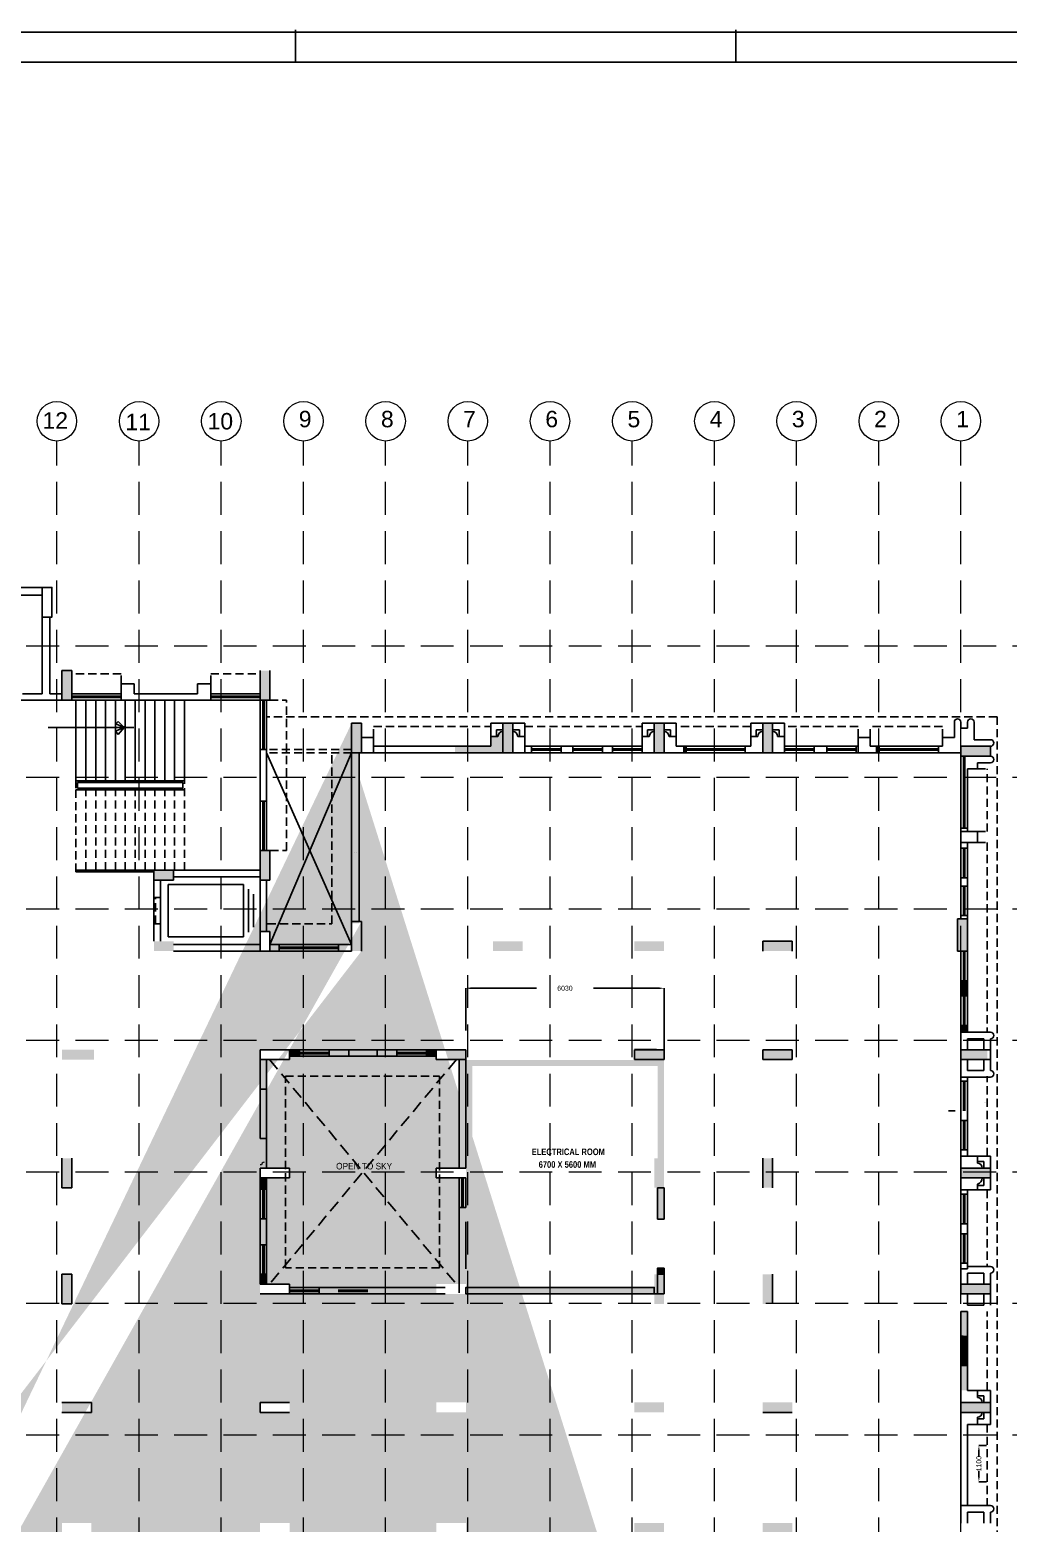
# Model space of a CAD drawing. Extents: x 11598203 to 12344885, y -3849975 to -3741011.
# Drawn here: x 12298156 to 12327915, y -3786433 to -3741011 of the extents above; entities that cross this region are included whole.
import ezdxf

# ---------------------------------------------------------------- set-up
doc = ezdxf.new("R2010")
doc.units = 0
doc.header["$MEASUREMENT"] = 0
doc.header["$PDMODE"] = 35
for name, pattern in [('Center', [8, 4, -2, 0, -2]), ('DASHED', [0.75, 0.5, -0.25]), ('DASHED2', [0.375, 0.25, -0.125])]:
    doc.linetypes.add(name, pattern=pattern)
doc.layers.get('0').update_dxf_attribs({"linetype": 'CONTINUOUS'})
doc.layers.get('Defpoints').update_dxf_attribs({"linetype": 'CONTINUOUS'})
for name, color, linetype, lineweight in [('Duct Insulations', 7, 'CONTINUOUS', 5), ('HVAC_ODU', 232, 'CONTINUOUS', 0), ('ibs-HVAC', 4, 'CONTINUOUS', 0)]:
    doc.layers.add(name, color=color, linetype=linetype, lineweight=lineweight)
for name, color, linetype in [('HATCH', 7, 'CONTINUOUS'), ('HS', 7, 'CONTINUOUS'), ('ID-PL-WALL-HATCH', 251, 'CONTINUOUS')]:
    doc.layers.add(name, color=color, linetype=linetype)
doc.styles.add('0_RM-NM', font='arial.ttf')
doc.styles.get("Standard").update_dxf_attribs({"font": 'arial.ttf'})
doc.styles.add('Text-BB', font='ARIALN.TTF')
doc.dimstyles.new('Scale 50', dxfattribs={"dimscale": 0, "dimtxt": 150, "dimasz": 150, "dimexe": 0, "dimexo": 50, "dimgap": 0, "dimtad": 0, "dimtoh": 1, "dimdec": 0, "dimzin": 0, "dimdsep": 46, "dimtxsty": '0_RM-NM', "dimcen": 0, "dimdle": 100, "dimclrd": 204, "dimclre": 212, "dimclrt": 224, "dimadec": 0, "dimazin": 0, "dimtfac": 1, "dimtdec": 0, "dimtofl": 0, "dimtmove": 1, "dimatfit": 3, "dimfxl": 1, "dimtolj": 1, "dimtzin": 0, "dimlwe": -1, "dimarcsym": 0})
pattern_1 = [(45, (-10893295.24791, 3610872.9636), (-0.0883883476483, 0.0883883476483), [])]
pattern_2 = [(45, (-11635483.24791, 3804328.85889), (-0.0883883476483, 0.0883883476483), [])]
pattern_3 = [(45, (-11488761.7707, 4394333.79393), (-0.265165042945, 0.265165042945), []), (45, (-11488761.59393, 4394333.79393), (-0.265165042945, 0.265165042945), [])]

# ---------------------------------------------------------------- blocks, each defined once
blk = doc.blocks.new('*D49')
at = {"color": 212, "ltscale": 500, "transparency": 16777216}
for p, q in [((11250030, -4347090), (11249803, -4347090)), ((11250030, -4348190), (11249803, -4348190))]:
    blk.add_line(p, q, dxfattribs=at)
at = {"color": 204, "linetype": 'Center', "lineweight": -2, "ltscale": 500, "transparency": 16777216}
for p, q in [((11249803, -4347240), (11249803, -4347424)), ((11249803, -4348040), (11249803, -4347857))]:
    blk.add_line(p, q, dxfattribs=at)
at = {"color": 204, "linetype": 'Center', "ltscale": 500, "transparency": 16777216}
for points in [[(11249778, -4347240), (11249828, -4347240), (11249803, -4347090)], [(11249778, -4348040), (11249828, -4348040), (11249803, -4348190)]]:
    blk.add_solid(points, dxfattribs=at)
at = {"layer": 'Defpoints', "color": 0, "linetype": 'Center', "ltscale": 500, "transparency": 16777216}
for p in [(11249803, -4347090), (11250080, -4347090, -1980), (11250080, -4348190, -1980)]:
    blk.add_point(p, dxfattribs=at)
at = {"color": 224, "linetype": 'Center', "ltscale": 500, "transparency": 16777216, "insert": (11249803, -4347640), "char_height": 150, "attachment_point": 5, "rotation": 90, "style": '0_RM-NM'}
blk.add_mtext('\\A1;1100', dxfattribs=at)
blk = doc.blocks.new('*D50')
at = {"color": 212, "ltscale": 500, "transparency": 16777216}
for p, q in [((11234196, -4334465), (11234196, -4333179)), ((11240226, -4335299), (11240226, -4333179))]:
    blk.add_line(p, q, dxfattribs=at)
at = {"color": 204, "linetype": 'Center', "lineweight": -2, "ltscale": 500, "transparency": 16777216}
for p, q in [((11234346, -4333179), (11236987, -4333179)), ((11240076, -4333179), (11237435, -4333179))]:
    blk.add_line(p, q, dxfattribs=at)
at = {"color": 204, "linetype": 'Center', "ltscale": 500, "transparency": 16777216}
for points in [[(11234346, -4333154), (11234346, -4333204), (11234196, -4333179)], [(11240076, -4333154), (11240076, -4333204), (11240226, -4333179)]]:
    blk.add_solid(points, dxfattribs=at)
at = {"layer": 'Defpoints', "color": 0, "linetype": 'Center', "ltscale": 500, "transparency": 16777216}
for p in [(11240226, -4333179), (11234196, -4334515), (11240226, -4335349)]:
    blk.add_point(p, dxfattribs=at)
at = {"color": 224, "linetype": 'Center', "ltscale": 500, "transparency": 16777216, "insert": (11237211, -4333179), "char_height": 150, "attachment_point": 5, "style": '0_RM-NM'}
blk.add_mtext('\\A1;6030', dxfattribs=at)
blk = doc.blocks.new('TERRACE1')
at = {"layer": 'HATCH', "ltscale": 500}
h = blk.add_hatch(color=32, dxfattribs=at)
h.dxf.hatch_style = 1
h.paths.add_polyline_path([(-28250, 51150), (-27950, 51150), (-27950, 50250), (-28250, 50250)])
h = blk.add_hatch(color=32, dxfattribs=at)
h.dxf.hatch_style = 1
h.paths.add_polyline_path([(-22220, 51150), (-21920, 51150), (-21920, 50250), (-22220, 50250)])
h = blk.add_hatch(color=32, dxfattribs=at)
h.dxf.hatch_style = 1
edge = h.paths.add_edge_path()
edge.add_line((-19435, 49550), (-19435, 48650))
edge.add_line((-6930, 8930), (-5951.7, 8930))
edge.add_line((-41010, 14940), (-41010, 14190))
edge.add_line((-19135, 42620), (-19135, 43520))
edge.add_line((-40710, 5180), (-40710, 5930))
edge.add_line((-40685, 5930), (-40685, 5180))
h.paths.add_polyline_path([(-16860, 36020), (-15960, 36020), (-15960, 35720), (-16860, 35720)], flags=16)
h.paths.add_polyline_path([(-22220, 43220), (-21920, 43220), (-21920, 42620), (-22220, 42620)], flags=16)
h.paths.add_polyline_path([(-22220, 28890), (-21320, 28890), (-21320, 28590), (-22220, 28590)], flags=16)
h.paths.add_polyline_path([(-25450, 45080), (-24850, 45080), (-24850, 44780), (-25450, 44780)], flags=16)
h.paths.add_polyline_path([(-25450, 42920), (-24850, 42920), (-24850, 42620), (-25450, 42620)], flags=16)
h.paths.add_polyline_path([(-16860, 14490), (-15960, 14490), (-15960, 14190), (-16860, 14190)], flags=16)
h.paths.add_polyline_path([(-41010, 14940), (-40710, 14940), (-40710, 14190), (-41010, 14190)], flags=16)
h.paths.add_polyline_path([(-31250, 24920), (-32150, 24920), (-32150, 25220), (-31250, 25220)], flags=16)
h.paths.add_polyline_path([(-38180, 18020), (-37280, 18020), (-37280, 17720), (-38180, 17720)], flags=16)
h.paths.add_polyline_path([(-31550, 14790), (-31250, 14790), (-31250, 13890), (-31550, 13890)], flags=16)
h.paths.add_polyline_path([(-38180, 14490), (-37280, 14490), (-37280, 14190), (-38180, 14190)], flags=16)
h.paths.add_polyline_path([(-22220, 18020), (-21320, 18020), (-21320, 17720), (-22220, 17720)], flags=16)
h.paths.add_polyline_path([(-40685, 14940), (-40385, 14940), (-40385, 14190), (-40685, 14190)], flags=16)
h.paths.add_polyline_path([(-38180, 21620), (-37280, 21620), (-37280, 21320), (-38180, 21320)], flags=16)
h.paths.add_polyline_path([(-16860, 32490), (-15960, 32490), (-15960, 32190), (-16860, 32190)], flags=16)
h.paths.add_polyline_path([(-16860, 21620), (-15960, 21620), (-15960, 21320), (-16860, 21320)], flags=16)
h.paths.add_polyline_path([(-16860, 25220), (-15960, 25220), (-15960, 24920), (-16860, 24920)], flags=16)
h.paths.add_polyline_path([(-13360, 10890), (-12760, 10890), (-12760, 10590), (-13360, 10590)], flags=16)
h.paths.add_polyline_path([(-6930, 28890), (-6030, 28890), (-6030, 28590), (-6930, 28590)], flags=16)
h.paths.add_polyline_path([(-10830, 28890), (-9930, 28890), (-9930, 28590), (-10830, 28590)], flags=16)
h.paths.add_polyline_path([(-28250, 21920), (-27950, 21920), (-27950, 21020), (-28250, 21020)], flags=16)
h.paths.add_polyline_path([(-22220, 21620), (-21320, 21620), (-21320, 21320), (-22220, 21320)], flags=16)
h.paths.add_polyline_path([(-6930, 9230), (-5951.7, 9230), (-5951.7, 8930), (-6930, 8930)], flags=16)
h.paths.add_polyline_path([(-31550, 21920), (-31250, 21920), (-31250, 21020), (-31550, 21020)], flags=16)
h.paths.add_polyline_path([(-10230, 21920), (-9930, 21920), (-9930, 21020), (-10230, 21020)], flags=16)
h.paths.add_polyline_path([(-28250, 28890), (-27350, 28890), (-27350, 28590), (-28250, 28590)], flags=16)
h.paths.add_polyline_path([(-15132.5, 42920), (-14232.5, 42920), (-14232.5, 42620), (-15132.5, 42620)], flags=16)
h.paths.add_polyline_path([(-10830, 42920), (-9930, 42920), (-9930, 42620), (-10830, 42620)], flags=16)
h.paths.add_polyline_path([(-6930, 42920), (-6030, 42920), (-6030, 42620), (-6930, 42620)], flags=16)
h.paths.add_polyline_path([(-22220, 25220), (-21320, 25220), (-21320, 24920), (-22220, 24920)], flags=16)
h.paths.add_polyline_path([(-28250, 25220), (-27350, 25220), (-27350, 24920), (-28250, 24920)], flags=16)
h.paths.add_polyline_path([(-34680, 10890), (-34080, 10890), (-34080, 10590), (-34680, 10590)], flags=16)
h.paths.add_polyline_path([(-22220, 36020), (-21320, 36020), (-21320, 35720), (-22220, 35720)], flags=16)
h.paths.add_polyline_path([(-38180, 25220), (-37280, 25220), (-37280, 24920), (-38180, 24920)], flags=16)
h.paths.add_polyline_path([(-6930, 25220), (-6030, 25220), (-6030, 24920), (-6930, 24920)], flags=16)
h.paths.add_polyline_path([(-10830, 25220), (-9930, 25220), (-9930, 24920), (-10830, 24920)], flags=16)
h.paths.add_polyline_path([(-6930, 21920), (-6630, 21920), (-6630, 21020), (-6930, 21020)], flags=16)
h.paths.add_polyline_path([(-28250, 18320), (-27950, 18320), (-27950, 17420), (-28250, 17420)], flags=16)
h.paths.add_polyline_path([(-6930, 14790), (-6630, 14790), (-6630, 13890), (-6930, 13890)], flags=16)
h.paths.add_polyline_path([(-22220, 32490), (-21320, 32490), (-21320, 32190), (-22220, 32190)], flags=16)
h.paths.add_polyline_path([(-10230, 32790), (-9930, 32790), (-9930, 31890), (-10230, 31890)], flags=16)
h.paths.add_polyline_path([(-6930, 32790), (-6630, 32790), (-6630, 31890), (-6930, 31890)], flags=16)
h.paths.add_polyline_path([(-32150, 28890), (-31250, 28890), (-31250, 28590), (-32150, 28590)], flags=16)
h.paths.add_polyline_path([(-16860, 28890), (-15960, 28890), (-15960, 28588.5), (-16860, 28588.5)], flags=16)
h.paths.add_polyline_path([(-38180, 28890), (-37280, 28890), (-37280, 28590), (-38180, 28590)], flags=16)
h.paths.add_polyline_path([(-23224.1, 5930), (-22245.9, 5930), (-22245.9, 5630), (-23224.1, 5630)], flags=16)
h.paths.add_polyline_path([(-31550, 18320), (-31250, 18320), (-31250, 17420), (-31550, 17420)], flags=16)
h.paths.add_polyline_path([(-35695, 48650), (-35395, 48650), (-35395, 49450), (-35695, 49450)], flags=16)
h.paths.add_polyline_path([(-6930, 36320), (-6630, 36320), (-6630, 35420), (-6930, 35420)], flags=16)
h.paths.add_polyline_path([(-31550, 45680), (-31250, 45680), (-31250, 44780), (-31550, 44780)], flags=16)
h.paths.add_polyline_path([(-16860, 39620), (-15960, 39620), (-15960, 39320), (-16860, 39320)], flags=16)
h.paths.add_polyline_path([(-22220, 45680), (-21920, 45680), (-21920, 44780), (-22220, 44780)], flags=16)
h.paths.add_polyline_path([(-35695, 43520), (-35395, 43520), (-35395, 42620), (-35695, 42620)], flags=16)
h.paths.add_polyline_path([(-19435, 43520), (-19135, 43520), (-19135, 42620), (-19435, 42620)], flags=16)
h.paths.add_polyline_path([(-38180, 39620), (-37280, 39620), (-37280, 39320), (-38180, 39320)], flags=16)
h.paths.add_polyline_path([(-28250, 39620), (-27271.7, 39620), (-27271.7, 39320), (-28250, 39320)], flags=16)
h.paths.add_polyline_path([(-39940, 43520), (-39640, 43520), (-39640, 42620), (-39940, 42620)], flags=16)
h.paths.add_polyline_path([(-10230, 49550), (-9930, 49550), (-9930, 48650), (-10230, 48650)], flags=16)
h.paths.add_polyline_path([(-31550, 43520), (-31250, 43520), (-31250, 42620), (-31550, 42620)], flags=16)
h.paths.add_polyline_path([(-14832.5, 49550), (-14532.5, 49550), (-14532.5, 48650), (-14832.5, 48650)], flags=16)
h.paths.add_polyline_path([(-6930, 39620), (-6030, 39620), (-6030, 39320), (-6930, 39320)], flags=16)
h.paths.add_polyline_path([(-31550, 32790), (-31250, 32790), (-31250, 31890), (-31550, 31890)], flags=16)
h.paths.add_polyline_path([(-38180, 36020), (-37280, 36020), (-37280, 35720), (-38180, 35720)], flags=16)
h.paths.add_polyline_path([(-19435, 49550), (-19135, 49550), (-19135, 48650), (-19435, 48650)], flags=16)
h.paths.add_polyline_path([(-10830, 39620), (-9930, 39620), (-9930, 39320), (-10830, 39320)], flags=16)
h.paths.add_polyline_path([(-6930, 49550), (-6630, 49550), (-6630, 48650), (-6930, 48650)], flags=16)
h.paths.add_polyline_path([(-19624.1, 5930), (-18645.9, 5930), (-18645.9, 5630), (-19624.1, 5630)], flags=16)
h.paths.add_polyline_path([(-22220, 39620), (-21320, 39620), (-21320, 39320), (-22220, 39320)], flags=16)
h.paths.add_polyline_path([(-22220, 14490), (-21320, 14490), (-21320, 14190), (-22220, 14190)], flags=16)
h.paths.add_polyline_path([(-28250, 36320), (-27950, 36320), (-27950, 35420), (-28250, 35420)], flags=16)
h.paths.add_polyline_path([(-16860, 18020), (-15960, 18020), (-15960, 17720), (-16860, 17720)], flags=16)
h.paths.add_polyline_path([(-31550, 35420), (-31250, 35420), (-31250, 36317.6), (-31550, 36317.6)], flags=16)
h.paths.add_polyline_path([(-10230, 18320), (-9930, 18320), (-9930, 17420), (-10230, 17420)], flags=16)
h.paths.add_polyline_path([(-28250, 14790), (-27950, 14790), (-27950, 13890), (-28250, 13890)], flags=16)
h.paths.add_polyline_path([(-6930, 18320), (-6630, 18320), (-6630, 17420), (-6930, 17420)], flags=16)
h.paths.add_polyline_path([(-32228.3, 39620), (-31250, 39620), (-31250, 39320), (-32228.3, 39320)], flags=16)
h.paths.add_polyline_path([(-10230, 14790), (-9930, 14790), (-9930, 13890), (-10230, 13890)], flags=16)
h.paths.add_polyline_path([(-28250, 32790), (-27950, 32790), (-27950, 31890), (-28250, 31890)], flags=16)
h.paths.add_polyline_path([(-38180, 32490), (-37280, 32490), (-37280, 32190), (-38180, 32190)], flags=16)
h.paths.add_polyline_path([(-10230, 36320), (-9930, 36320), (-9930, 35420), (-10230, 35420)], flags=16)
h = blk.add_hatch(color=32, dxfattribs=at)
h.dxf.hatch_style = 1
h.paths.add_polyline_path([(-900, 48850), (0, 48850), (0, 48550), (-900, 48550)])
h = blk.add_hatch(color=32, dxfattribs=at)
h.dxf.hatch_style = 1
h.paths.add_polyline_path([(-1000, 42620), (-700, 42620), (-700, 43598.3), (-1000, 43598.3)])
h = blk.add_hatch(color=32, dxfattribs=at)
h.dxf.hatch_style = 1
h.paths.add_polyline_path([(-900, 39620), (-100, 39620), (-100, 39320), (-900, 39320)])
h = blk.add_hatch(color=32, dxfattribs=at)
h.dxf.hatch_style = 1
h.paths.add_polyline_path([(-900, 36020), (0, 36020), (0, 35720), (-900, 35720)])
h = blk.add_hatch(color=32, dxfattribs=at)
h.dxf.hatch_style = 1
h.paths.add_polyline_path([(-900, 32490), (0, 32490), (0, 32190), (-900, 32190)])
h = blk.add_hatch(color=32, dxfattribs=at)
h.dxf.hatch_style = 1
h.paths.add_polyline_path([(-900, 28890), (0, 28890), (0, 28590), (-900, 28590)])
at = {"layer": 'HS', "lineweight": -3, "ltscale": 500}
h = blk.add_hatch(dxfattribs=at)
h.set_pattern_fill('ANSI31', color=8)
h.set_pattern_definition(pattern_1)
h.paths.add_polyline_path([(-14832.5, 49300, 0.4142136), (-14982.5, 49150), (-15197.5, 49150), (-15197.5, 48850), (-16293.2, 48850), (-16293.2, 48650), (-15197.5, 48650), (-14832.5, 48650)])
h = blk.add_hatch(dxfattribs=at)
h.set_pattern_fill('ANSI31', color=8)
h.set_pattern_definition(pattern_1)
h.paths.add_polyline_path([(-19205, 46380), (-19435, 46380), (-19435, 45610), (-19205, 45610)])
h.paths.add_polyline_path([(-19205, 48650), (-19435, 48650), (-19435, 46684), (-19205, 46684)])
h = blk.add_hatch(dxfattribs=at)
h.set_pattern_fill('ANSI31', color=8)
h.set_pattern_definition(pattern_1)
h.paths.add_polyline_path([(-9330, 48650), (-9262.9, 48650), (-9262.9, 48850), (-9330, 48850)])
h = blk.add_hatch(dxfattribs=at)
h.set_pattern_fill('ANSI31', color=8)
h.set_pattern_definition(pattern_1)
h.paths.add_polyline_path([(-3386, 48650), (-3386, 48850), (-3465, 48850), (-3465, 48650)])
h = blk.add_hatch(dxfattribs=at)
h.set_pattern_fill('ANSI31', color=8)
h.set_pattern_definition(pattern_1)
h.paths.add_polyline_path([(-19435, 43465.9), (-19435, 46684), (-19205, 46684), (-19205, 43465.9)])
h = blk.add_hatch(dxfattribs=at)
h.set_pattern_fill('ANSI31', color=8)
h.set_pattern_definition(pattern_2)
h.paths.add_polyline_path([(-820, 41260.5), (-780, 41260.5), (-700, 41260.5), (-700, 41720.1), (-900, 41720.1), (-900, 41260.5)])
h = blk.add_hatch(dxfattribs=at)
h.set_pattern_fill('ANSI31', color=8)
h.set_pattern_definition([(45, (-10893295.24791, 3610295.9636), (-0.0883883476483, 0.0883883476483), [])])
h.paths.add_polyline_path([(-900, 40155), (-700, 40155), (-700, 40360.5), (-900, 40360.5)])
h = blk.add_hatch(color=8, dxfattribs=at)
h.dxf.hatch_style = 1
h.paths.add_polyline_path([(-21320, 39620), (-21320, 39420), (-21020, 39420), (-21020, 39620)])
h = blk.add_hatch(color=8, dxfattribs=at)
h.dxf.hatch_style = 1
h.paths.add_polyline_path([(-20120, 39620), (-20120, 39420), (-19520, 39420), (-19520, 39620)])
h = blk.add_hatch(color=8, dxfattribs=at)
h.dxf.hatch_style = 1
h.paths.add_polyline_path([(-18060, 39620), (-18660, 39620), (-18660, 39420), (-18060, 39420)])
h = blk.add_hatch(color=8, dxfattribs=at)
h.dxf.hatch_style = 1
h.paths.add_polyline_path([(-17160, 39620), (-16860, 39620), (-16860, 39420), (-17160, 39420)])
h = blk.add_hatch(color=8, dxfattribs=at)
h.dxf.hatch_style = 1
h.paths.add_polyline_path([(-22020, 36920), (-22220, 36920), (-22220, 36020), (-22020, 36020)])
h.paths.add_polyline_path([(-22020, 39320), (-22220, 39320), (-22220, 38420), (-22020, 38420)])
h = blk.add_hatch(color=8, dxfattribs=at)
h.dxf.hatch_style = 1
h.paths.add_polyline_path([(-15960, 39320), (-16160, 39320), (-16160, 38420), (-15960, 38420)])
h.paths.add_polyline_path([(-15960, 36920), (-16160, 36920), (-16160, 36020), (-15960, 36020)])
h = blk.add_hatch(color=8, dxfattribs=at)
h.dxf.hatch_style = 1
h.paths.add_polyline_path([(-22220, 36920), (-22020, 36920), (-22020, 38420), (-22220, 38420)])
h = blk.add_hatch(color=8, dxfattribs=at)
h.dxf.hatch_style = 1
h.paths.add_polyline_path([(-16160, 36920), (-15960, 36920), (-15960, 38420), (-15960, 38420), (-16160, 38420), (-16160, 36920)])
h = blk.add_hatch(color=8, dxfattribs=at)
h.dxf.hatch_style = 1
h.paths.add_polyline_path([(-22220, 35720), (-22220, 35375.3), (-22020, 35375.3), (-22020, 35720)])
h = blk.add_hatch(color=8, dxfattribs=at)
h.dxf.hatch_style = 1
h.paths.add_polyline_path([(-22020, 34475.3), (-22220, 34475.3), (-22220, 33690), (-22020, 33690)])
h = blk.add_hatch(color=8, dxfattribs=at)
h.dxf.hatch_style = 1
h.paths.add_polyline_path([(-22220, 32490), (-22020, 32490), (-22020, 32790), (-22220, 32790)])
h = blk.add_hatch(color=8, dxfattribs=at)
h.dxf.hatch_style = 1
h.paths.add_polyline_path([(-20420, 32190), (-19844.6, 32190), (-19844.6, 32390), (-20420, 32390), (-20420, 32190)])
h.paths.add_polyline_path([(-18944.6, 32190), (-18660, 32190), (-18660, 32390), (-18944.6, 32390), (-18944.6, 32190)])
h = blk.add_hatch(dxfattribs=at)
h.set_pattern_fill('ANSI31', color=8)
h.set_pattern_definition(pattern_1)
h.paths.add_polyline_path([(-900, 29255), (-900, 30005), (-700, 30005), (-700, 29255)])
h.paths.add_polyline_path([(-700, 30905), (-700, 31655), (-900, 31655), (-900, 30905)])
h = blk.add_hatch(dxfattribs=at)
h.set_pattern_fill('ANSI31', color=8)
h.set_pattern_definition(pattern_2)
h.paths.add_polyline_path([(-900, 30005), (-700, 30005), (-700, 30905), (-900, 30905)])
at = {"layer": 'ID-PL-WALL-HATCH', "linetype": 'Center', "ltscale": 500}
h = blk.add_hatch(dxfattribs=at)
h.set_pattern_fill('ANSI32', color=256)
h.set_pattern_definition(pattern_3)
h.paths.add_polyline_path([(-10227.7, 32189.9), (-15960, 32189.9), (-15960, 32389.9), (-10227.7, 32389.9)])
h.paths.add_polyline_path([(-15760, 32389.9), (-15960, 32389.9), (-15960, 39310.7), (-15760, 39310.7)])
h.paths.add_polyline_path([(-15760, 39310.7), (-9930, 39310.7), (-9930, 39119.9), (-15760, 39119.9)])
h.paths.add_polyline_path([(-10125.2, 39119.9), (-9930, 39119.9), (-9930, 36316.7), (-10125.2, 36316.7)])
h.paths.add_polyline_path([(-10125.2, 35417.2), (-9930, 35417.2), (-9930, 34470.9), (-10125.2, 34470.9)])
h = blk.add_hatch(dxfattribs=at)
h.set_pattern_fill('ANSI32', color=256)
h.set_pattern_definition(pattern_3)
h.paths.add_polyline_path([(-10125.2, 32970.9), (-9930, 32970.9), (-9930, 32789.7), (-10125.2, 32789.7)])
edge = h.paths.add_edge_path()
edge.add_line((-10125.2, 32189.9), (-10125.2, 32970.9))
at = {"color": 8, "lineweight": 25}
for p, q in [((-28550, 53680), (-31480, 53680)), ((-28850, 53450), (-31250, 53450)), ((-28850, 50450), (-28850, 53450)), ((-28620, 50450), (-28620, 52780)), ((-28550, 52780), (-28550, 52980)), ((-28850, 50450), (-29450, 50450)), ((-28250, 50450), (-28620, 50450)), ((-27950, 50250), (-27950, 50450)), ((-26450, 50450), (-27950, 50450)), ((-26450, 50750), (-26050, 50750)), ((-26450, 50450), (-26450, 50750)), ((-26450, 50250), (-26450, 50450)), ((-26050, 50450), (-26050, 50750)), ((-24120, 50450), (-26050, 50450)), ((-23720, 50750), (-24120, 50750)), ((-24120, 50450), (-24120, 50750)), ((-23720, 50450), (-23720, 50750)), ((-23720, 50250), (-23720, 50450)), ((-22220, 50450), (-23720, 50450)), ((-22220, 50250), (-22220, 50450)), ((-27820, 50248), (-31250, 50248)), ((-28850, 50250), (-30650, 50250)), ((-28250, 50250), (-28850, 50250)), ((-26450, 50370), (-27950, 50370)), ((-26450, 50330), (-27950, 50330)), ((-26450, 50250), (-27950, 50250)), ((-27820, 50250), (-27820, 47750)), ((-27520, 50250), (-27520, 47800)), ((-27220, 50250), (-27220, 47800)), ((-26920, 50250), (-26920, 47800)), ((-26620, 50250), (-26620, 47800)), ((-26450, 50250), (-23720, 50250)), ((-26320, 50250), (-26320, 47800)), ((-26020, 50250), (-26020, 47800)), ((-25720, 50250), (-25720, 47800)), ((-25420, 50250), (-25420, 47800)), ((-25120, 50250), (-25120, 47800)), ((-24820, 47800), (-24820, 50250)), ((-24520, 47800), (-24520, 50250)), ((-22220, 50370), (-23720, 50370)), ((-22220, 50330), (-23720, 50330)), ((-22220, 50250), (-23720, 50250)), ((-22020, 50250), (-22220, 50250)), ((-22220, 50250), (-22220, 48750)), ((-22140, 50250), (-22140, 48750)), ((-22100, 50250), (-22100, 48750)), ((-22020, 50250), (-22020, 48750)), ((-26606.5, 49532.1), (-26534.9, 49603.7)), ((-26359.2, 49425), (-26606.5, 49532.1)), ((-26534.9, 49603.7), (-26359.2, 49425)), ((-15197.5, 49150), (-15197.5, 49550)), ((-15197.5, 49550), (-14832.5, 49550)), ((-14167.5, 49550), (-14532.5, 49550)), ((-14167.5, 49150), (-14167.5, 49550)), ((-10595, 49150), (-10595, 49550)), ((-10595, 49550), (-10230, 49550)), ((-9565, 49550), (-9930, 49550)), ((-9565, 49150), (-9565, 49550)), ((-7295, 49150), (-7295, 49550)), ((-7295, 49550), (-6930, 49550)), ((-6265, 49550), (-6630, 49550)), ((-6265, 49150), (-6265, 49550)), ((-1100, 49120), (-1100, 49580)), ((-1100, 49120), (-1100, 49580)), ((-900, 49580), (-900, 49400)), ((-900, 49580), (-900, 49400)), ((-700, 49400), (-700, 49580)), ((-700, 49400), (-700, 49580)), ((-500, 49580), (-500, 49050)), ((-500, 49580), (-500, 49050)), ((-26059.2, 49425), (-28667.8, 49425)), ((-26359.2, 49425), (-26615.5, 49308.5)), ((-26615.5, 49308.5), (-26534.9, 49210.1)), ((-26534.9, 49210.1), (-26359.2, 49425)), ((-18770, 49120), (-19135, 49120)), ((-18770, 49120), (-18770, 48850)), ((-15197.5, 49150), (-15197.5, 48850)), ((-15197.5, 49150), (-14982.5, 49150)), ((-15032.5, 49150), (-15032.5, 49350)), ((-15032.5, 49350), (-14832.5, 49350)), ((-14332.5, 49350), (-14532.5, 49350)), ((-14167.5, 49150), (-14382.5, 49150)), ((-14332.5, 49150), (-14332.5, 49350)), ((-14167.5, 49150), (-14167.5, 48850)), ((-10595, 49150), (-10595, 48850)), ((-10595, 49150), (-10380, 49150)), ((-10430, 49150), (-10430, 49350)), ((-10430, 49350), (-10230, 49350)), ((-9730, 49350), (-9930, 49350)), ((-9565, 49150), (-9780, 49150)), ((-9730, 49150), (-9730, 49350)), ((-9565, 49150), (-9565, 48850)), ((-7295, 49150), (-7080, 49150)), ((-7295, 49150), (-7295, 48850)), ((-7130, 49150), (-7130, 49350)), ((-7130, 49350), (-6930, 49350)), ((-6430, 49350), (-6630, 49350)), ((-6265, 49150), (-6480, 49150)), ((-6430, 49150), (-6430, 49350)), ((-6265, 49150), (-6265, 48850)), ((-4030, 49120), (-3665, 49120)), ((-4030, 49120), (-4030, 48850)), ((-3665, 49120), (-3665, 48850)), ((-1465, 48850), (-1465, 49120)), ((-1465, 49120), (-1100, 49120)), ((-900, 49400), (-700, 49400)), ((-900, 49400), (-700, 49400)), ((-22220, 47182.3), (-22220, 48750)), ((-22020, 48750), (-22220, 48750)), ((-22020, 47182.3), (-22020, 48750)), ((-22020, 48650), (-19435, 42820)), ((-19435, 48650), (-21920, 42820)), ((-19435, 48650), (-19205, 48650)), ((-19435, 48650), (-19435, 47650)), ((-19205, 48650), (-19205, 47650)), ((-18770, 48650), (-19135, 48650)), ((-17190, 48850), (-18770, 48850)), ((-18770, 48850), (-18770, 48650)), ((-18770, 48650), (-17190, 48650)), ((-17190, 48850), (-17870, 48850)), ((-17190, 48650), (-17870, 48650)), ((-15197.5, 48850), (-17190, 48850)), ((-15197.5, 48650), (-17190, 48650)), ((-15197.5, 48650), (-14832.5, 48650)), ((-14167.5, 48650), (-14532.5, 48650)), ((-14167.5, 48650), (-14167.5, 48850)), ((-10595, 48850), (-14167.5, 48850)), ((-13267.5, 48650), (-14167.5, 48650)), ((-13064, 48770), (-13964, 48770)), ((-13064, 48730), (-13964, 48730)), ((-13064, 48650), (-13064, 48850)), ((-10595, 48650), (-12831.2, 48650)), ((-11801, 48770), (-12701, 48770)), ((-11801, 48730), (-12701, 48730)), ((-11801, 48650), (-11801, 48850)), ((-10595, 48770), (-11495, 48770)), ((-10595, 48730), (-11495, 48730)), ((-10595, 48650), (-10595, 48850)), ((-10230, 48650), (-10595, 48650)), ((-9930, 48650), (-9330, 48650)), ((-9565, 48850), (-9330, 48850)), ((-9330, 48650), (-9330, 48850)), ((-9330, 48850), (-7462.9, 48850)), ((-9330, 48650), (-7462.9, 48650)), ((-9262.9, 48770), (-7462.9, 48770)), ((-9262.9, 48730), (-7462.9, 48730)), ((-7295, 48850), (-7462.9, 48850)), ((-7462.9, 48650), (-7462.9, 48850)), ((-6930, 48650), (-7462.9, 48650)), ((-6815, 48650), (-6930, 48650)), ((-6630, 48650), (-6265, 48650)), ((-6265, 48850), (-6265, 48650)), ((-6265, 48850), (-4030, 48850)), ((-6265, 48770), (-5365, 48770)), ((-6265, 48730), (-5365, 48730)), ((-6265, 48650), (-4030, 48650)), ((-4981.5, 48770), (-4081.5, 48770)), ((-4981.5, 48730), (-4081.5, 48730)), ((-4030, 48850), (-4030, 48650)), ((-4030, 48650), (-3465, 48650)), ((-3465, 48850), (-3665, 48850)), ((-3465, 48850), (-3465, 48650)), ((-1586, 48850), (-3465, 48850)), ((-1586, 48650), (-3465, 48650)), ((-1586, 48770), (-3386, 48770)), ((-1586, 48730), (-3386, 48730)), ((-1586, 48850), (-1465, 48850)), ((-1586, 48850), (-1586, 48650)), ((-900, 48650), (-1586, 48650)), ((-900, 48220), (-900, 48620)), ((-900, 48620), (-900, 48220)), ((-500, 49050), (0, 49050)), ((-500, 49050), (0, 49050)), ((-900, 48055), (-900, 48550)), ((-820, 46360), (-820, 48550)), ((-780, 46360), (-780, 48550)), ((-700, 48162.9), (-400, 48162.9)), ((-700, 46255), (-700, 48162.9)), ((-400, 48160), (-400, 48350)), ((-400, 48350), (-400, 48220)), ((-400, 48350), (0, 48350)), ((-400, 48350), (0, 48350)), ((-27820, 47800), (-24520, 47800)), ((-27820, 47580), (-27820, 47750)), ((-27770, 47580), (-27770, 47750)), ((-27770, 47750), (-24570, 47750)), ((-24570, 47750), (-24570, 47580)), ((-900, 46255), (-900, 48055)), ((-27820, 47530), (-24520, 47530)), ((-27770, 47580), (-24570, 47580)), ((-19435, 43520), (-19435, 47650)), ((-19205, 43520), (-19205, 47650)), ((-22020, 47182.3), (-22220, 47182.3)), ((-22220, 47182.3), (-22220, 45682.3)), ((-22140, 47182.3), (-22140, 45682.3)), ((-22100, 47182.3), (-22100, 45682.3)), ((-22020, 47182.3), (-22020, 45682.3)), ((-900, 45920), (-900, 46255)), ((-700, 46255), (-900, 46255)), ((-700, 45920), (-900, 45920)), ((-900, 43598.3), (-900, 45920)), ((-700, 46255), (-400, 46255)), ((-700, 45920), (-400, 45920)), ((-700, 43598.3), (-700, 45920)), ((-400, 45920), (-400, 46255)), ((-22020, 45682.3), (-22220, 45682.3)), ((-19343, 45610), (-19343, 45610)), ((-19297, 45610), (-19297, 45610)), ((-820, 44849.7), (-820, 45749.7)), ((-780, 44849.7), (-780, 45749.7)), ((-25450, 45080), (-27820, 45080)), ((-25450, 45030), (-27820, 45030)), ((-24850, 45080), (-22220, 45080)), ((-24850, 45080), (-22220, 45080)), ((-25450, 44250), (-25450, 44780)), ((-25250, 44250), (-25250, 44780)), ((-25020, 43050), (-25020, 44650)), ((-25020, 44650), (-22720, 44650)), ((-24850, 44880), (-22220, 44880)), ((-22720, 44650), (-22720, 43050)), ((-22220, 43220), (-22220, 44850)), ((-22020, 43220), (-22020, 44780)), ((-820, 43699.7), (-820, 44599.7)), ((-780, 43699.7), (-780, 44599.7)), ((-25450, 43450), (-25450, 44250)), ((-25250, 44250), (-25450, 44250)), ((-25250, 43450), (-25250, 44250)), ((-22570, 43200), (-22570, 44500)), ((-22420, 43350), (-22420, 44350)), ((-25450, 42920), (-25450, 43450)), ((-25250, 43450), (-25450, 43450)), ((-25250, 42920), (-25250, 43450)), ((-19435, 43520), (-19205, 43520)), ((-700, 43598.3), (-900, 43598.3)), ((-22720, 43050), (-25020, 43050)), ((-24850, 42820), (-22220, 42820)), ((-21920, 42820), (-21635, 42820)), ((-21635, 42620), (-21635, 42820)), ((-21635, 42820), (-19835, 42820)), ((-21635, 42740), (-19835, 42740)), ((-21635, 42700), (-19835, 42700)), ((-19835, 42820), (-19435, 42820)), ((-19835, 42620), (-19835, 42820)), ((-6930, 42920), (-6815, 42920)), ((-1000, 42735), (-1000, 42620)), ((-24850, 42620), (-22220, 42620)), ((-24850, 42620), (-22620, 42620)), ((-21920, 42620), (-21635, 42620)), ((-21635, 42620), (-19835, 42620)), ((-19835, 42620), (-19435, 42620)), ((-700, 42620.1), (-900, 42620.1)), ((-900, 41143.1), (-900, 42620.1)), ((-900, 41837.5), (-900, 42502.6)), ((-820, 42620), (-820, 42620.1)), ((-820, 42502.6), (-820, 42620.1)), ((-820, 41720.1), (-820, 42502.6)), ((-780, 42620), (-780, 42620.1)), ((-780, 42502.6), (-780, 42620.1)), ((-780, 41720.1), (-780, 42502.6)), ((-700, 41143.1), (-700, 42620.1)), ((-700, 41837.5), (-700, 42502.6)), ((-900, 40478), (-900, 41143.1)), ((-820, 41143.1), (-820, 41260.5)), ((-820, 40360.5), (-820, 41143.1)), ((-780, 41143.1), (-780, 41260.5)), ((-780, 40360.5), (-780, 41143.1)), ((-700, 40478), (-700, 41143.1)), ((-900, 40155), (-900, 40478)), ((-700, 40155), (-700, 40478)), ((-900, 39620), (-900, 40155)), ((-700, 40155), (-900, 40155)), ((-700, 40155), (0, 40155)), ((-21320, 39620), (-19520, 39620)), ((-21020, 39420), (-21020, 39620)), ((-21020, 39540), (-20120, 39540)), ((-19520, 39620), (-18660, 39620)), ((-19520, 39420), (-19520, 39620)), ((-18660, 39420), (-18660, 39620)), ((-18660, 39620), (-16860, 39620)), ((-18060, 39540), (-17160, 39540)), ((-16860, 39420), (-16860, 39620)), ((-10160, 39623), (-10830, 39623)), ((-700, 39955), (-200, 39955)), ((-700, 39955), (-700, 39620)), ((-200, 39955), (-200, 39620)), ((0, 39955), (0, 39620)), ((-22020, 39320), (-22220, 39320)), ((-22220, 38420), (-22220, 39320)), ((-22020, 36020), (-22020, 39320)), ((-21320, 39420), (-19520, 39420)), ((-21020, 39500), (-20120, 39500)), ((-19520, 39420), (-18660, 39420)), ((-18660, 39420), (-16860, 39420)), ((-18060, 39500), (-17160, 39500)), ((-16160, 39320), (-15960, 39320)), ((-16160, 38420), (-16160, 39320)), ((-15960, 38420), (-15960, 39320)), ((-900, 39320), (-900, 38785)), ((-700, 38985), (-700, 39320)), ((-200, 38985), (-200, 39320)), ((0, 39320), (0, 38985)), ((-900, 38785), (0, 38785)), ((-900, 36385), (-900, 38785)), ((-900, 36385), (-900, 38785)), ((-900, 38785), (-700, 38785)), ((-820, 37764.4), (-820, 38664.4)), ((-780, 37764.4), (-780, 38664.4)), ((-700, 38985), (-200, 38985)), ((-700, 36385), (-700, 38785)), ((-700, 38785), (-700, 36385)), ((-22020, 38420), (-22220, 38420)), ((-22220, 38420), (-22220, 36920)), ((-16160, 38420), (-16160, 36920)), ((-15960, 38420), (-15960, 36920)), ((-900, 37914.4), (-900, 38514.4)), ((-700, 37914.4), (-700, 38514.4)), ((-900, 36721), (-900, 37321)), ((-820, 36571), (-820, 37471)), ((-780, 36571), (-780, 37471)), ((-700, 36721), (-700, 37321)), ((-22020, 36920), (-22220, 36920)), ((-16160, 36020), (-16160, 36920)), ((-15960, 36020), (-15960, 36920)), ((-900, 36385), (-900, 36020)), ((-700, 36385), (-900, 36385)), ((-700, 36385), (-900, 36385)), ((-700, 36385), (-400, 36385)), ((-400, 36385), (-400, 36170)), ((0, 36385), (-400, 36385)), ((0, 36020), (0, 36385)), ((-22020, 36020), (-22220, 36020)), ((-400, 36220), (-200, 36220)), ((-200, 36220), (-200, 36020)), ((-22020, 35720), (-22220, 35720)), ((-22220, 35720), (-22220, 34820)), ((-22020, 35720), (-22020, 34820)), ((-16160, 35720), (-16160, 34820)), ((-15960, 35720), (-15960, 34820)), ((-900, 35355), (-900, 35720)), ((-400, 35355), (-400, 35535)), ((-400, 35485), (-200, 35485)), ((-200, 35485), (-200, 35720)), ((0, 35720), (0, 35355)), ((-28135, 35420), (-28250, 35420)), ((-22020, 35375.3), (-22220, 35375.3)), ((-22140, 35375.3), (-22140, 34475.3)), ((-22100, 35375.3), (-22100, 34475.3)), ((-900, 32955), (-900, 35355)), ((-900, 32955), (-900, 35355)), ((-900, 35355), (-700, 35355)), ((-900, 34367.8), (-900, 35037.8)), ((-820, 34322.8), (-820, 35222.8)), ((-780, 34322.8), (-780, 35222.8)), ((-700, 35355), (-400, 35355)), ((-700, 32955), (-700, 35355)), ((-700, 35355), (-700, 32955)), ((-700, 34367.8), (-700, 35037.8)), ((0, 35355), (-400, 35355)), ((-22220, 33390), (-22220, 34820)), ((-22020, 33390), (-22020, 34820)), ((-16160, 34820), (-16160, 32222.9)), ((-16160, 34820), (-15960, 34820)), ((-22220, 34475.3), (-22020, 34475.3)), ((-15960, 34389), (-15960, 32959)), ((-22020, 33690), (-22220, 33690)), ((-22140, 33690), (-22140, 32790)), ((-22100, 33690), (-22100, 32790)), ((-900, 33168.6), (-900, 33838.6)), ((-820, 33123.6), (-820, 34023.6)), ((-780, 33123.6), (-780, 34023.6)), ((-700, 33168.6), (-700, 33838.6)), ((-22220, 33390), (-22220, 32490)), ((-22020, 33390), (-22020, 32490)), ((-28135, 32790), (-28250, 32790)), ((-22220, 32790), (-22020, 32790)), ((-10125.2, 32189.9), (-10125.2, 32970.9)), ((-9930, 32189.9), (-9930, 32970.9)), ((-900, 32490), (-900, 33025)), ((-700, 32955), (-900, 32955)), ((-700, 32955), (-900, 32955)), ((-700, 33025), (0, 33025)), ((-700, 32825), (-200, 32825)), ((-700, 32825), (-700, 32490)), ((-200, 32825), (-200, 32490)), ((0, 32825), (0, 32490)), ((-21320, 32390), (-21320, 32190)), ((-21320, 32390), (-18660, 32390)), ((-21320, 32310), (-20420, 32310)), ((-21320, 32270), (-20420, 32270)), ((-20420, 32390), (-20420, 32190)), ((-19844.6, 32310), (-18944.6, 32310)), ((-19844.6, 32270), (-18944.6, 32270)), ((-19248.8, 32390), (-16588.8, 32390)), ((-27950, 31890), (-27950, 31990)), ((-27950, 31929), (-27950, 31951)), ((-21320, 32190), (-19461, 32190)), ((-19461, 32190), (-18660, 32190)), ((-19248.8, 32190), (-17389.8, 32190)), ((-17389.8, 32190), (-16588.8, 32190)), ((-15960, 32189.9), (-9930, 32189.9)), ((-700, 31855), (-700, 32190)), ((-700, 31855), (-200, 31855)), ((-200, 31855), (-200, 32190)), ((0, 32190), (0, 31855)), ((-900, 29255), (-900, 31655)), ((-900, 29255), (-900, 31655)), ((-900, 31655), (-700, 31655)), ((-700, 29255), (-700, 31655)), ((-700, 31655), (-700, 29255)), ((-900, 30155), (-900, 30755)), ((-700, 30155), (-700, 30755)), ((-900, 25755), (-900, 29255)), ((-700, 29255), (-400, 29255)), ((-400, 29255), (-400, 29040)), ((0, 29255), (-400, 29255)), ((-400, 29090), (-200, 29090)), ((-200, 29090), (-200, 28890)), ((0, 28890), (0, 29255)), ((-900, 25825), (-900, 28225)), ((-700, 28225), (-400, 28225)), ((-700, 25825), (-700, 28225)), ((-700, 28225), (-700, 25755)), ((-400, 28225), (-400, 28440)), ((-400, 28390), (-200, 28390)), ((0, 28225), (-400, 28225)), ((-200, 28390), (-200, 28590)), ((0, 28590), (0, 28225)), ((-900, 27198.3), (-900, 28098.3)), ((-700, 27313.3), (-700, 27983.3)), ((-900, 25220), (-900, 25755)), ((-900, 25755), (0, 25755)), ((-700, 25555), (-200, 25555)), ((-700, 25555), (-700, 25220)), ((-200, 25555), (-200, 25220)), ((0, 25555), (0, 25220))]:
    blk.add_line(p, q, dxfattribs=at)
at = {"color": 8, "lineweight": 25, "ltscale": 500}
for p, q in [((-28850, 52780), (-28850, 53680)), ((-28550, 53680), (-28550, 52780)), ((-28550, 52780), (-28850, 52780)), ((-28250, 50250), (-28250, 51150)), ((-28250, 51150), (-27950, 51150)), ((-27950, 51150), (-27950, 50250)), ((-22220, 50250), (-22220, 51150)), ((-21920, 51150), (-21920, 50250)), ((-27950, 50250), (-28250, 50250)), ((-21920, 50250), (-22220, 50250)), ((-19435, 48650), (-19435, 49550)), ((-19435, 49550), (-19135, 49550)), ((-19135, 49550), (-19135, 48650)), ((-14832.5, 48650), (-14832.5, 49550)), ((-14832.5, 49550), (-14532.5, 49550)), ((-14532.5, 49550), (-14532.5, 48650)), ((-10230, 48650), (-10230, 49550)), ((-10230, 49550), (-9930, 49550)), ((-9930, 49550), (-9930, 48650)), ((-6930, 48650), (-6930, 49550)), ((-6930, 49550), (-6630, 49550)), ((-6630, 49550), (-6630, 48650)), ((-19135, 48650), (-19435, 48650)), ((-19205, 48650), (-19205, 45610)), ((-19205, 48650), (-19205, 47130)), ((-14532.5, 48650), (-14832.5, 48650)), ((-13964, 48650), (-13964, 48850)), ((-13964, 48650), (-11495, 48650)), ((-13064, 48650), (-13064, 48850)), ((-12701, 48650), (-12701, 48850)), ((-12701, 48650), (-11801, 48650)), ((-11801, 48650), (-11801, 48850)), ((-11495, 48650), (-11495, 48850)), ((-11495, 48650), (-10595, 48650)), ((-10595, 48650), (-10595, 48850)), ((-9930, 48650), (-10230, 48650)), ((-9262.9, 48650), (-9262.9, 48850)), ((-7462.9, 48650), (-9262.9, 48650)), ((-6630, 48650), (-6930, 48650)), ((-6265, 48850), (-6265, 48650)), ((-4030, 48850), (-5815, 48850)), ((-5365, 48850), (-5365, 48650)), ((-4981.5, 48850), (-4981.5, 48650)), ((-4081.5, 48850), (-4081.5, 48650)), ((-3386, 48650), (-3386, 48850)), ((-1586, 48650), (-3386, 48650)), ((-900, 48550), (-900, 48850)), ((-900, 48850), (0, 48850)), ((0, 48850), (0, 48550)), ((0, 48550), (-900, 48550)), ((-700, 46255), (-700, 47455)), ((-700, 46360), (-900, 46360)), ((-700, 45920), (-700, 44149.6)), ((-22220, 44780), (-22220, 45680)), ((-22220, 45680), (-21920, 45680)), ((-21920, 45680), (-21920, 44780)), ((-700, 45749.7), (-900, 45749.7)), ((-25450, 44780), (-25450, 45080)), ((-25450, 45080), (-24850, 45080)), ((-24850, 45080), (-24850, 44780)), ((-24850, 44780), (-25450, 44780)), ((-21920, 44780), (-22220, 44780)), ((-700, 44849.7), (-900, 44849.7)), ((-700, 44599.7), (-900, 44599.7)), ((-700, 43699.7), (-900, 43699.7)), ((-22220, 42620), (-22220, 43220)), ((-22220, 43220), (-21920, 43220)), ((-21920, 43220), (-21920, 42620)), ((-19435, 42620), (-19435, 43520)), ((-19435, 43520), (-19135, 43520)), ((-19135, 43520), (-19135, 42620)), ((-1000, 42620), (-1000, 43598.3)), ((-1000, 43598.3), (-700, 43598.3)), ((-700, 43598.3), (-700, 42620)), ((-6930, 42620), (-6930, 42920)), ((-6930, 42920), (-6030, 42920)), ((-6030, 42920), (-6030, 42620)), ((-21920, 42620), (-22220, 42620)), ((-700, 42620), (-1000, 42620)), ((-700, 42620.1), (-900, 42620.1)), ((-700, 42620), (-700, 40810.5)), ((-700, 41720.1), (-900, 41720.1)), ((-700, 41260.5), (-900, 41260.5)), ((-700, 40360.5), (-900, 40360.5)), ((-22220, 39320), (-22220, 39620)), ((-22220, 39620), (-21320, 39620)), ((-21320, 39620), (-21320, 39320)), ((-20120, 39420), (-20120, 39623)), ((-18060, 39420), (-18060, 39623)), ((-17160, 39420), (-17160, 39623)), ((-16860, 39320), (-16860, 39620)), ((-16860, 39620), (-15960, 39620)), ((-15960, 39620), (-15960, 39320)), ((-10830, 39320), (-10830, 39620)), ((-10830, 39620), (-9930, 39620)), ((-10160, 39620), (-9930, 39620)), ((-9930, 39620), (-9930, 39320)), ((-6930, 39320), (-6930, 39620)), ((-6930, 39620), (-6030, 39620)), ((-6030, 39620), (-6030, 39320)), ((-900, 39320), (-900, 39620)), ((-900, 39620), (0, 39620)), ((0, 39620), (0, 39320)), ((-21320, 39320), (-22220, 39320)), ((-19520, 39420), (-19820, 39420)), ((-18660, 39420), (-18360, 39420)), ((-15960, 39320), (-16860, 39320)), ((-15960, 39320), (-15960, 37670)), ((-9930, 39320), (-10830, 39320)), ((-6030, 39320), (-6930, 39320)), ((0, 39320), (-900, 39320)), ((-700, 38664.4), (-900, 38664.4)), ((-700, 38785), (-700, 37585)), ((-1075.6, 37764.4, 137.4), (-1275.6, 37764.4, 137.4)), ((-700, 37471), (-900, 37471)), ((-700, 36571), (-900, 36571)), ((-28250, 35420), (-28250, 36320)), ((-27950, 36320), (-27950, 35420)), ((-22220, 35720), (-22220, 36020)), ((-22220, 36020), (-21320, 36020)), ((-21320, 36020), (-21320, 35720)), ((-16860, 35720), (-16860, 36020)), ((-16860, 36020), (-15960, 36020)), ((-6930, 35420), (-6930, 36320)), ((-6630, 36320), (-6630, 35420)), ((-900, 35720), (-900, 36020)), ((-900, 36020), (0, 36020)), ((0, 36020), (0, 35720)), ((-21320, 35720), (-22220, 35720)), ((-15960, 35720), (-16860, 35720)), ((0, 35720), (-900, 35720)), ((-27950, 35420), (-28250, 35420)), ((-700, 35222.8), (-900, 35222.8)), ((-700, 35355), (-700, 33573.6)), ((-700, 34322.8), (-900, 34322.8)), ((-22220, 33390), (-22220, 33990)), ((-700, 34023.6), (-900, 34023.6)), ((-28250, 31890), (-28250, 32790)), ((-28250, 32790), (-27950, 32790)), ((-27950, 32790), (-27950, 31890)), ((-6630, 32790), (-6630, 31890)), ((-700, 33123.6), (-900, 33123.6)), ((-22220, 32490), (-21320, 32490)), ((-21320, 32490), (-21320, 32190)), ((-900, 32190), (-900, 32490)), ((-900, 32490), (0, 32490)), ((0, 32490), (0, 32190)), ((-27950, 31890), (-28250, 31890)), ((-21320, 32190), (-22220, 32190)), ((0, 32190), (-900, 32190)), ((-700, 31655), (-700, 30455)), ((-28250, 28890), (-27350, 28890)), ((-27350, 28890), (-27350, 28590)), ((-22220, 28590), (-22220, 28890)), ((-22220, 28890), (-21320, 28890)), ((-900, 28890), (0, 28890)), ((0, 28890), (0, 28590)), ((-27350, 28590), (-28250, 28590)), ((-21320, 28590), (-22220, 28590)), ((-6029.2, 28590, -719.3), (-6929.2, 28590, -719.3)), ((0, 28590), (-900, 28590)), ((-700, 28225), (-700, 26990))]:
    blk.add_line(p, q, dxfattribs=at)
at = {"color": 8, "linetype": 'DASHED', "lineweight": 25, "ltscale": 500}
for p, q in [((-26450, 51050), (-27950, 51050)), ((-26450, 50750), (-26450, 51050)), ((-23720, 50750), (-23720, 51050)), ((-23720, 51050), (-22220, 51050)), ((-21920, 50250), (-21420, 50250)), ((-21411.7, 45682.3), (-21420, 50250)), ((200, 49750), (-22020, 49750)), ((200, 49750), (200, -300)), ((-18770, 49450), (-15197.5, 49450)), ((-18770, 49120), (-18770, 49450)), ((-15197.5, 49150), (-15197.5, 49450)), ((-14167.5, 49450), (-10595, 49450)), ((-14167.5, 49150), (-14167.5, 49450)), ((-10595, 49150), (-10595, 49450)), ((-7295, 49450), (-9565, 49450)), ((-9565, 49450), (-9565, 49150)), ((-7295, 49150), (-7295, 49450)), ((-4030, 49450), (-6265, 49450)), ((-6265, 49150), (-6265, 49450)), ((-4030, 49120), (-4030, 49450)), ((-3665, 49120), (-3665, 49450)), ((-1465, 49450), (-3665, 49450)), ((-1465, 49120), (-1465, 49450)), ((-19435, 48750), (-22020, 48750)), ((-19435, 48650), (-22020, 48650)), ((-20035, 43450), (-20035, 48650)), ((-400, 48160), (-100, 48160)), ((-100, 46255), (-100, 48160)), ((-24520, 45080), (-24520, 47800)), ((-27820, 45030), (-27820, 47580)), ((-27520, 45080), (-27520, 47530)), ((-27220, 45080), (-27220, 47530)), ((-26920, 45080), (-26920, 47530)), ((-26620, 45080), (-26620, 47530)), ((-26320, 45080), (-26320, 47530)), ((-26020, 45080), (-26020, 47530)), ((-25720, 45080), (-25720, 47530)), ((-25420, 45080), (-25420, 47530)), ((-25120, 45080), (-25120, 47530)), ((-24820, 45080), (-24820, 47530)), ((-400, 46255), (-100, 46255)), ((-400, 45920), (-100, 45920)), ((-100, 45920), (-100, 40155)), ((-21911.7, 45682.3), (-21411.7, 45682.3)), ((-25400, 43450), (-25400, 44250)), ((-21990, 43450), (-20035, 43450)), ((-21450, 38820), (-16760, 38820)), ((-21450, 32990), (-21450, 38820)), ((-16760, 38820), (-16760, 32990)), ((-100, 36385), (-100, 38820)), ((-400, 36385), (-100, 36385)), ((-400, 35355), (-100, 35355)), ((-100, 35355), (-100, 33025)), ((-16760, 32990), (-21450, 32990)), ((-100, 29255), (-100, 31655)), ((-400, 29255), (-100, 29255)), ((-400, 28225), (-100, 28225)), ((-100, 28225), (-100, 25755))]:
    blk.add_line(p, q, dxfattribs=at)
at = {"color": 8, "linetype": 'DASHED2', "lineweight": 25, "ltscale": 1500}
for p, q in [((-16248.2, 39320), (-21990, 32420)), ((-21931.8, 39320), (-16248.2, 32490))]:
    blk.add_line(p, q, dxfattribs=at)
at = {"color": 6, "ltscale": 5}
for p, q in [((-21905.1, 39345, 2320.8), (-21905.1, 39345, 2320.8)), ((-21891.6, 39345, 2320.8), (-21891.6, 39345, 2320.8)), ((-21888.6, 39345, 2320.8), (-21888.6, 39345, 2320.8)), ((-168, 38023.8, 2318.3), (-168, 38023.8, 2318.3)), ((-154.5, 38023.8, 2318.3), (-154.5, 38023.8, 2318.3)), ((-151.5, 38023.8, 2318.3), (-151.5, 38023.8, 2318.3))]:
    blk.add_line(p, q, dxfattribs=at)
at = {"color": 8, "lineweight": 25, "ltscale": 2}
for p, q in [((-16080, 35720), (-16080, 34820)), ((-16040, 35720), (-16040, 34820))]:
    blk.add_line(p, q, dxfattribs=at)
at = {"ltscale": 500}
blk.add_lwpolyline([(-28850, 52780), (-28550, 52780), (-28550, 53680), (-28850, 53680)], close=True, dxfattribs=at)
at = {"color": 8, "lineweight": 25}
for points in [[(-10125.2, 35417.2), (-9930, 35417.2), (-9930, 34470.9), (-10125.2, 34470.9)], [(-10125.2, 32970.9), (-9930, 32970.9), (-9930, 32789.7), (-10125.2, 32789.7)], [(-10227.7, 32189.9), (-15960, 32189.9), (-15960, 32389.9), (-10227.7, 32389.9)]]:
    blk.add_lwpolyline(points, close=True, dxfattribs=at)
at = {"color": 7, "lineweight": -3}
for centre, radius, start, end in [((-1000, 49580), 100, 0, 180), ((-1000, 49580), 100, 0, 180), ((-600, 49580), 100, 0, 180), ((-600, 49580), 100, 0, 180), ((-14832.5, 49150), 150, 90, 180), ((-14532.5, 49150), 150, 0, 90), ((-10230, 49150), 150, 90, 180), ((-9930, 49150), 150, 0, 90), ((-6930, 49150), 150, 90, 180), ((-6630, 49150), 150, 0, 90), ((0, 48950), 100, 270, 90), ((0, 48950), 100, 270, 90), ((0, 48450), 100, 270, 90), ((0, 48450), 100, 270, 90), ((0, 40055), 100, 270, 90), ((0, 38885), 100, 270, 90), ((-400, 36020), 150, 0, 90), ((-433.3, 35715.3), 183.4, 280.46348, 1.46549), ((0, 32925), 100, 270, 90), ((-400, 28890), 150, 0, 90), ((-400, 28590), 150, 270, 0), ((0, 25655), 100, 270, 90)]:
    blk.add_arc(centre, radius, start, end, dxfattribs=at)
for start, end in [(0, 180), (180, 0)]:
    blk.add_arc((-26339, 49425), 25, start, end)
at = {"layer": 'Duct Insulations', "color": 3, "lineweight": 15}
for p, q in [((-22175.1, 36120.1, 1501.6), (-22220, 36120.2, 1490)), ((-20998.3, 32197.6, -1218.6), (-21648.2, 32197.6, -1218.6))]:
    blk.add_line(p, q, dxfattribs=at)
blk.add_arc((-22100, 36120.5, 1501.6), 75.2, 90.05103, 179.88266, dxfattribs=at)
at = {"color": 8, "lineweight": 20, "width": 0.9}
blk.add_text('OPEN TO SKY', height=200, dxfattribs=at).set_placement((-19906.2, 35978.5))
at = {"layer": 'ibs-HVAC', "color": 18, "ltscale": 5, "true_color": 0x000000, "char_height": 200, "attachment_point": 1, "rotation": 0.00368, "style": 'Text-BB'}
for s, insert in [('\\pxqc;{\\fArial Narrow|b1|i0|c0|p34;ELECTRICAL ROOM}', (-14042.2, 36614.6)), ('{\\fArial Narrow|b1|i0|c0|p34;6700 X 5600 MM}', (-13745.1, 36228.8))]:
    blk.add_mtext_dynamic_manual_height_columns(s, width=2397.635, gutter_width=25, heights=[0], dxfattribs=dict(at, insert=insert))
at = {"color": 241, "linetype": 'Center', "ltscale": 500, "true_color": 0xf4989d}
dim = blk.add_linear_dim(base=(-9930, 41490.1), p1=(-15960, 40153.6), p2=(-9930, 39319.9), dimstyle='Scale 50', override={"dimscale": 1}, dxfattribs=at)
dim.commit()
dim.dimension.update_dxf_attribs({"geometry": '*D50', "text_midpoint": (-12945, 41490.1), "insert": (-11250156, 4374668.9)})
at = {"linetype": 'Center', "ltscale": 500}
dim = blk.add_aligned_dim(p1=(-76.3, 26478.5, -1423.4), p2=(-76.3, 27578.5, -1423.4), distance=276.9, dimstyle='Scale 50', override={"dimscale": 1}, dxfattribs=at)
dim.commit()
dim.dimension.update_dxf_attribs({"geometry": '*D49', "text_midpoint": (-353.2, 27028.5, 556.1), "insert": (-11250156, 4374668.9)})

msp = doc.modelspace()

# ---------------------------------------------------------------- linework, layer by layer
at = {"color": 8, "lineweight": 25}
for p, q in [((12263897.3, -3741077), (12344885, -3741077)), ((12306234.8, -3741011.4), (12306234.8, -3741995.3)), ((12319627.2, -3741011.4), (12319627.2, -3741995.3)), ((12264881.2, -3741995.3), (12343901.1, -3741995.3))]:
    msp.add_line(p, q, dxfattribs=at)
at = {"layer": 'HVAC_ODU', "linetype": 'DASHED', "ltscale": 2000}
for p, q in [((12298978.9, -3818762.3, -1103.3), (12298978.9, -3753517.9, -1103.3)), ((12301478.9, -3818762.3, -1103.3), (12301478.9, -3753517.9, -1103.3)), ((12303978.9, -3818762.3, -1103.3), (12303978.9, -3753517.9, -1103.3)), ((12306478.9, -3818762.3, -1103.3), (12306478.9, -3753517.9, -1103.3)), ((12308978.9, -3818762.3, -1103.3), (12308978.9, -3753517.9, -1103.3)), ((12311478.9, -3818762.3, -1103.3), (12311478.9, -3753517.9, -1103.3)), ((12313978.9, -3818762.3, -1103.3), (12313978.9, -3753517.9, -1103.3)), ((12316478.9, -3818762.3, -1103.3), (12316478.9, -3753517.9, -1103.3)), ((12318978.9, -3818762.3, -1103.3), (12318978.9, -3753517.9, -1103.3)), ((12321478.9, -3818762.3, -1103.3), (12321478.9, -3753517.9, -1103.3)), ((12323978.9, -3818762.3, -1103.3), (12323978.9, -3753517.9, -1103.3)), ((12326478.9, -3818762.3, -1103.3), (12326478.9, -3753517.9, -1103.3)), ((12333548.2, -3759752.8, -1103.3), (12270996.9, -3759752.8, -1103.3)), ((12333548.2, -3763752.8, -1103.3), (12270996.9, -3763752.8, -1103.3)), ((12333548.2, -3767752.8, -1103.3), (12270996.9, -3767752.8, -1103.3)), ((12333548.2, -3771752.8, -1103.3), (12270996.9, -3771752.8, -1103.3)), ((12333548.2, -3775752.8, -1103.3), (12270996.9, -3775752.8, -1103.3)), ((12333548.2, -3779752.8, -1103.3), (12270996.9, -3779752.8, -1103.3)), ((12333548.2, -3783752.8, -1103.3), (12270996.9, -3783752.8, -1103.3))]:
    msp.add_line(p, q, dxfattribs=at)
at = {"layer": 'HVAC_ODU', "ltscale": 500}
for centre in [(12298978.9, -3752917.9, -1103.3), (12301478.9, -3752917.9, -1103.3), (12303978.9, -3752917.9, -1103.3), (12306478.9, -3752917.9, -1103.3), (12308978.9, -3752917.9, -1103.3), (12311478.9, -3752917.9, -1103.3), (12313978.9, -3752917.9, -1103.3), (12316478.9, -3752917.9, -1103.3), (12318978.9, -3752917.9, -1103.3), (12321478.9, -3752917.9, -1103.3), (12323978.9, -3752917.9, -1103.3), (12326478.9, -3752917.9, -1103.3)]:
    msp.add_circle(centre, 600, dxfattribs=at)

# ---------------------------------------------------------------- block references
at = {"color": 3, "linetype": 'Center'}
msp.add_blockref('TERRACE1', (12327378.9, -3811652.8, -1103.3), dxfattribs=at)

# ---------------------------------------------------------------- texts
at = {"layer": 'HVAC_ODU', "ltscale": 500, "char_height": 500, "attachment_point": 1}
for s, insert in [('12', (12298539.1, -3752642.4)), ('11', (12301061.9, -3752687.9)), ('10', (12303561.9, -3752665.2)), ('9', (12306336.1, -3752599.7)), ('8', (12308836.1, -3752599.7)), ('7', (12311336.1, -3752599.7)), ('6', (12313836.1, -3752599.7)), ('5', (12316336.1, -3752599.7)), ('4', (12318836.1, -3752599.7)), ('3', (12321336.1, -3752599.7)), ('2', (12323836.1, -3752599.7)), ('1', (12326336.1, -3752599.7))]:
    msp.add_mtext_dynamic_manual_height_columns(s, width=1284.549, gutter_width=14.7, heights=[0], dxfattribs=dict(at, insert=insert))

doc.saveas('drawing.dxf')
